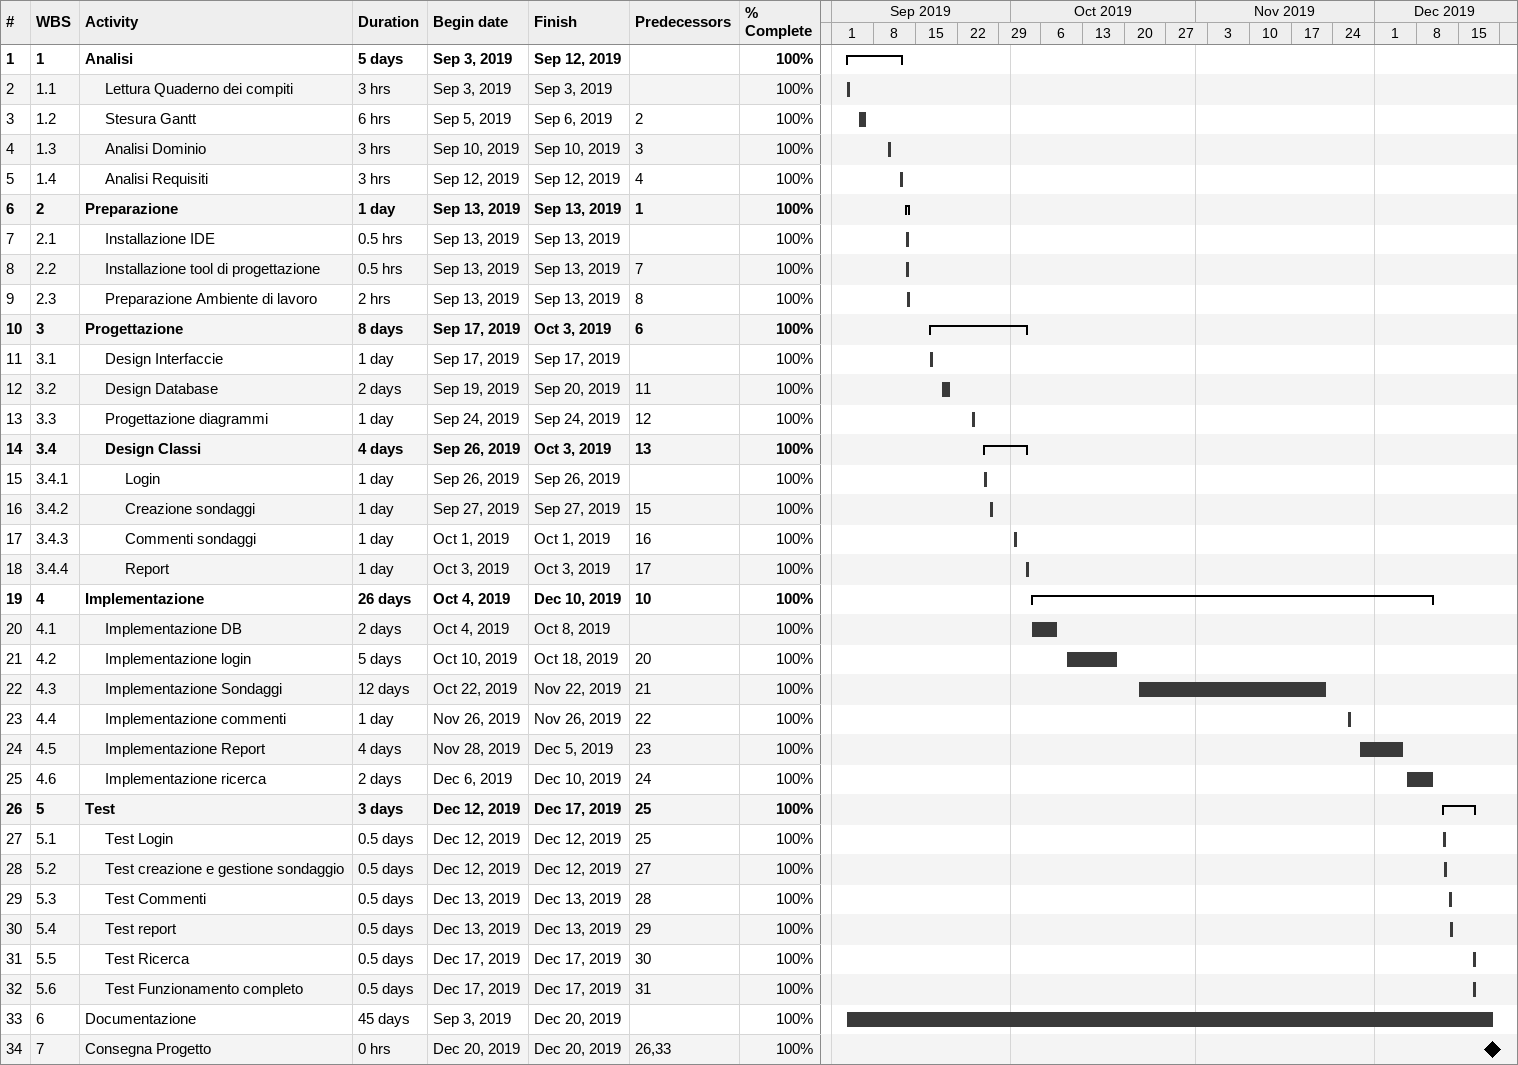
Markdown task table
| ID | WBS | Task | Duration | Start | Finish | Predecessors | % complete |
|---|---|---|---|---|---|---|---|
| 1 | 1 | **Analisi** | 5d | 2019-09-03 | 2019-09-12 |  | 100 |
| 2 | 1.1 | Lettura Quaderno dei compiti | 3h | 2019-09-03 | 2019-09-03 |  | 100 |
| 3 | 1.2 | Stesura Gantt | 6h | 2019-09-05 | 2019-09-06 | 2 | 100 |
| 4 | 1.3 | Analisi Dominio | 3h | 2019-09-10 | 2019-09-10 | 3 | 100 |
| 5 | 1.4 | Analisi Requisiti | 3h | 2019-09-12 | 2019-09-12 | 4 | 100 |
| 6 | 2 | **Preparazione** | 1d | 2019-09-13 | 2019-09-13 | 1 | 100 |
| 7 | 2.1 | Installazione IDE | 0.5h | 2019-09-13 | 2019-09-13 |  | 100 |
| 8 | 2.2 | Installazione tool di progettazione | 0.5h | 2019-09-13 | 2019-09-13 | 7 | 100 |
| 9 | 2.3 | Preparazione Ambiente di lavoro | 2h | 2019-09-13 | 2019-09-13 | 8 | 100 |
| 10 | 3 | **Progettazione** | 8d | 2019-09-17 | 2019-10-03 | 6 | 100 |
| 11 | 3.1 | Design Interfaccie | 1d | 2019-09-17 | 2019-09-17 |  | 100 |
| 12 | 3.2 | Design Database | 2d | 2019-09-19 | 2019-09-20 | 11 | 100 |
| 13 | 3.3 | Progettazione diagrammi | 1d | 2019-09-24 | 2019-09-24 | 12 | 100 |
| 14 | 3.4 | **Design Classi** | 4d | 2019-09-26 | 2019-10-03 | 13 | 100 |
| 15 | 3.4.1 | Login | 1d | 2019-09-26 | 2019-09-26 |  | 100 |
| 16 | 3.4.2 | Creazione sondaggi | 1d | 2019-09-27 | 2019-09-27 | 15 | 100 |
| 17 | 3.4.3 | Commenti sondaggi | 1d | 2019-10-01 | 2019-10-01 | 16 | 100 |
| 18 | 3.4.4 | Report | 1d | 2019-10-03 | 2019-10-03 | 17 | 100 |
| 19 | 4 | **Implementazione** | 26d | 2019-10-04 | 2019-12-10 | 10 | 100 |
| 20 | 4.1 | Implementazione DB | 2d | 2019-10-04 | 2019-10-08 |  | 100 |
| 21 | 4.2 | Implementazione login | 5d | 2019-10-10 | 2019-10-18 | 20 | 100 |
| 22 | 4.3 | Implementazione Sondaggi | 12d | 2019-10-22 | 2019-11-22 | 21 | 100 |
| 23 | 4.4 | Implementazione commenti | 1d | 2019-11-26 | 2019-11-26 | 22 | 100 |
| 24 | 4.5 | Implementazione Report | 4d | 2019-11-28 | 2019-12-05 | 23 | 100 |
| 25 | 4.6 | Implementazione ricerca | 2d | 2019-12-06 | 2019-12-10 | 24 | 100 |
| 26 | 5 | **Test** | 3d | 2019-12-12 | 2019-12-17 | 25 | 100 |
| 27 | 5.1 | Test Login | 0.5d | 2019-12-12 | 2019-12-12 | 25 | 100 |
| 28 | 5.2 | Test creazione e gestione sondaggio | 0.5d | 2019-12-12 | 2019-12-12 | 27 | 100 |
| 29 | 5.3 | Test Commenti | 0.5d | 2019-12-13 | 2019-12-13 | 28 | 100 |
| 30 | 5.4 | Test report | 0.5d | 2019-12-13 | 2019-12-13 | 29 | 100 |
| 31 | 5.5 | Test Ricerca | 0.5d | 2019-12-17 | 2019-12-17 | 30 | 100 |
| 32 | 5.6 | Test Funzionamento completo | 0.5d | 2019-12-17 | 2019-12-17 | 31 | 100 |
| 33 | 6 | Documentazione | 45d | 2019-09-03 | 2019-12-20 |  | 100 |
| 34 | 7 | Consegna Progetto | 0h | 2019-12-20 | 2019-12-20 | 26, 33 | 100 |
